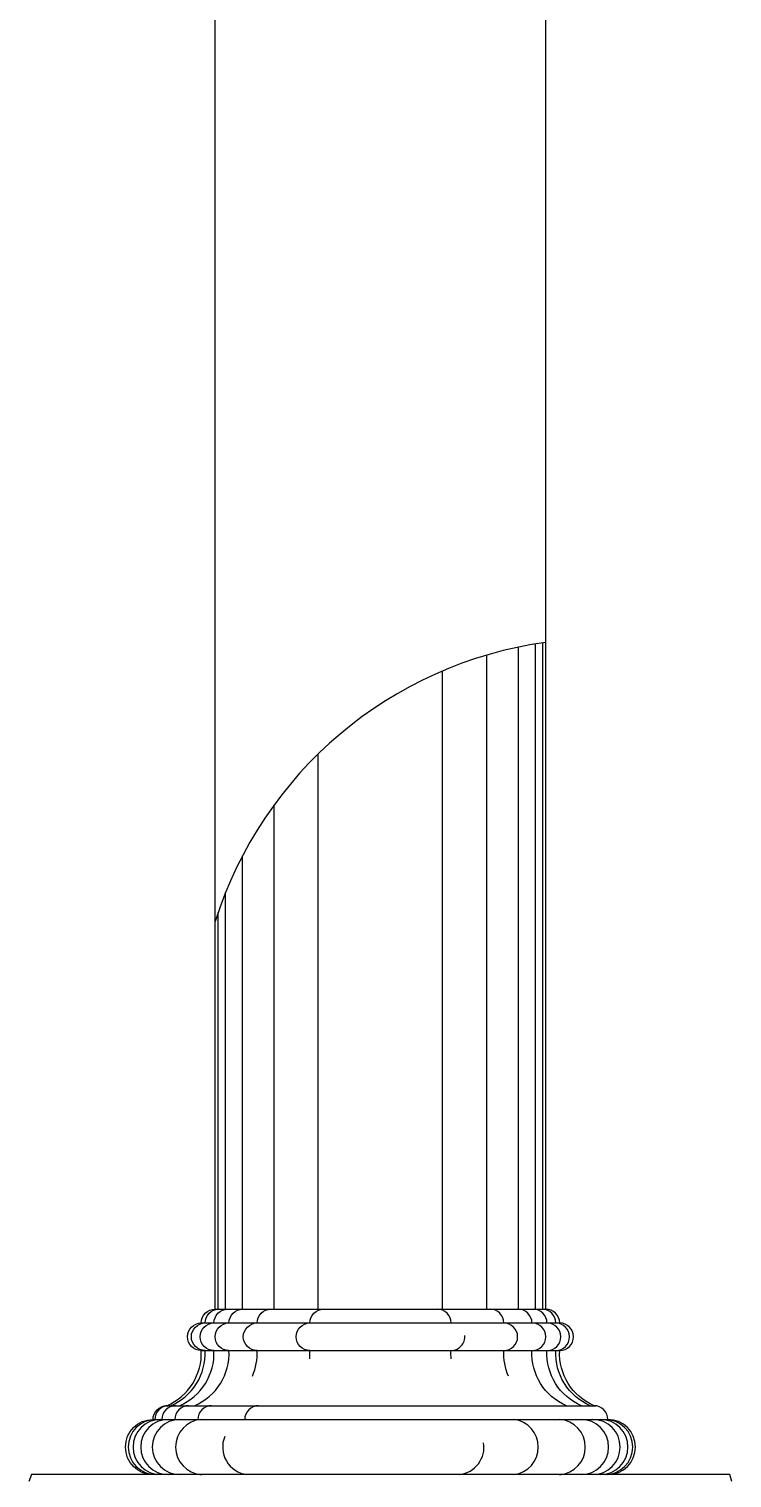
# Model space of a CAD drawing. Extents: x 15151 to 53333, y -36484 to -6005.
# Drawn here: x 34853 to 35363, y -9255 to -8203 of the extents above; entities that cross this region are included whole.
import ezdxf

# ---------------------------------------------------------------- set-up
doc = ezdxf.new("R2010")
doc.units = 0
doc.header["$MEASUREMENT"] = 0
for name, color, linetype in [('3', 3, 'CONTINUOUS'), ('4', 4, 'CONTINUOUS'), ('7', 7, 'CONTINUOUS')]:
    doc.layers.add(name, color=color, linetype=linetype)

# ---------------------------------------------------------------- blocks, each defined once
blk = doc.blocks.new('A$C5F35165B')
at = {"layer": '3'}
for p, q in [((392.7, 1020), (392.7, 1503.4)), ((392.7, 1020), (392.7, 1503.4)), ((352.2, 1020), (352.2, 1494.6)), ((352.2, 1020), (352.2, 1494.6)), ((375.1, 1020), (375.1, 1500.3)), ((375.1, 1020), (375.1, 1500.3)), ((387.4, 1020), (387.4, 1502.6)), ((387.4, 1020), (387.4, 1502.6)), ((320.1, 1020), (320.1, 1483.1)), ((229.9, 1020), (229.9, 1422.9)), ((197.8, 1020), (197.8, 1385.8)), ((174.9, 1020), (174.9, 1348.8)), ((162.6, 1020), (162.6, 1322.2)), ((157.3, 1020), (157.3, 1307.8)), ((130.8, 944.1), (130.8, 944))]:
    blk.add_line(p, q, dxfattribs=at)
for points in [[(122.8, 950, 0.313604), (147.8, 990, -1), (147.8, 1010, -0.414214), (157.8, 1020)], [(129.2, 950, 0.313604), (154.2, 990, -1), (154.2, 1010, -0.414214), (164.2, 1020)], [(140.1, 950, 0.313604), (165.1, 990, -1), (165.1, 1010, -0.414214), (175.1, 1020)], [(182.1, 971.5, 0.115412), (185.5, 990, -1), (185.5, 1010, -0.414214), (195.5, 1020)], [(223.7, 984, 0.036503), (223.8, 990, -1), (223.8, 1010, -0.414214), (233.8, 1020)], [(326.2, 1010, 0.414214), (316.2, 1020)], [(367.9, 971.5, -0.115412), (364.5, 990, 1), (364.5, 1010, 0.414214), (354.5, 1020)], [(409.9, 950, -0.313604), (384.9, 990, 1), (384.9, 1010, 0.414214), (374.9, 1020)], [(420.8, 950, -0.313604), (395.8, 990, 1), (395.8, 1010, 0.414214), (385.8, 1020)], [(427.2, 950, -0.313604), (402.2, 990, 1), (402.2, 1010, 0.414214), (392.2, 1020)], [(326.3, 984, -0.036503), (326.2, 990, 0.443087), (336.1, 1001, 0.414214)]]:
    blk.add_lwpolyline(points, format="xyb", dxfattribs=at)
for centre, radius, start, end in [((435, 1213.1), 293.4, 97.8318, 162.5263), ((121.3, 940), 10, 90, 180), ((126.4, 940), 10, 90, 180), ((135.8, 940), 10, 90, 180), ((152.5, 940), 10, 90, 180), ((186.5, 940), 10, 90, 180), ((112, 920), 20, 90, 270), ((115.5, 920), 20, 90, 270), ((121.1, 920), 20, 90, 270), ((129.5, 920), 20, 90, 270), ((146.5, 920), 20.1, 94.0933, 265.9067), ((180.6, 920), 20.1, 96.9798, 101.4098), ((369.4, 920), 20.1, 276.9798, 83.0202), ((403.5, 920), 20.1, 274.0933, 85.9067), ((420.5, 920), 20, 270, 90), ((428.9, 920), 20, 270, 90), ((434.5, 920), 20, 270, 90), ((438, 920), 20, 270, 90), ((180.6, 920), 20.1, 157.4405, 263.0202), ((330, 920), 20.1, 276.9798, 8.9149)]:
    blk.add_arc(centre, radius, start, end, dxfattribs=at)
at = {"layer": '4', "color": 4}
for points in [[(110, 900, -1), (110, 940, -0.414214), (120, 950, 0.313604), (145, 990, -1), (145, 1010, -0.414214), (155, 1020), (155, 2700)], [(440, 900, 1), (440, 940, 0.414214), (430, 950, -0.313604), (405, 990, 1), (405, 1010, 0.414214), (395, 1020), (395, 2700)], [(530, 895), (528.5, 900), (21.8, 900), (20, 895, 1)]]:
    blk.add_lwpolyline(points, format="xyb", dxfattribs=at)
at = {"layer": '7'}
for p, q in [((155, 1020), (395, 1020)), ((145, 1010), (405, 1010)), ((145, 990), (405, 990)), ((120, 950), (431.2, 950)), ((110, 940), (440, 940)), ((443.8, 900), (106.2, 900))]:
    blk.add_line(p, q, dxfattribs=at)

msp = doc.modelspace()

# ---------------------------------------------------------------- block references
at = {"layer": '3'}
msp.add_blockref('A$C5F35165B', (34833.2, -10152.2), dxfattribs=at)

doc.saveas('drawing.dxf')
